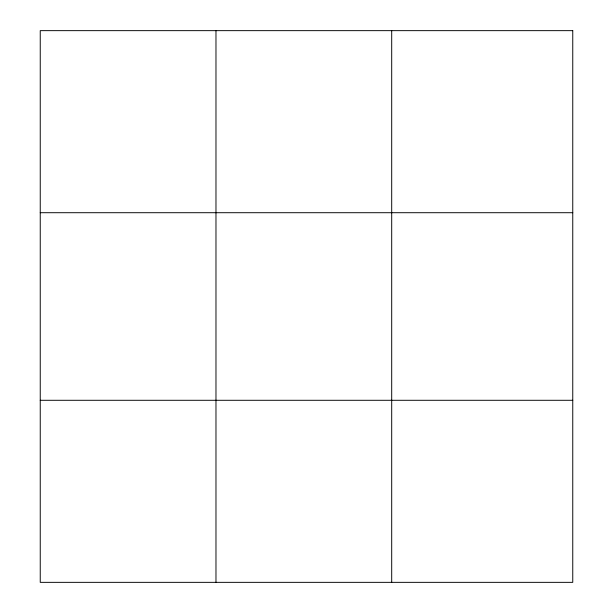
<?xml version="1.0" encoding="UTF-8"?>
<svg xmlns="http://www.w3.org/2000/svg" width="613" height="613" viewBox="0 0 613 613"><rect width="100%" height="100%" fill="white"/><g stroke="black" fill="none" stroke-linecap="round" stroke-linejoin="round"><path stroke-width="0.92" d="M215.975 582.35L215.975 30.65M391.699 582.35L391.699 30.65M40.243 212.711L572.757 212.711M40.243 400.289L572.757 400.289M572.757 30.65L572.757 582.35L40.243 582.35L40.243 30.65L572.757 30.65"/></g></svg>
